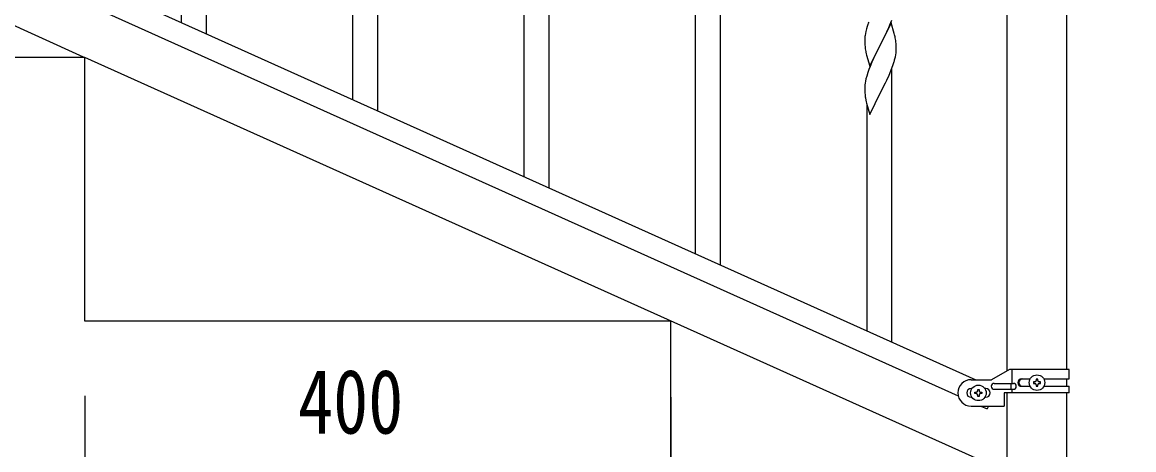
# Model space of a CAD drawing. Units: millimetres, scale not verified. Extents: x -4143 to 4140, y -2900 to 2898.
# Drawn here: x 2712 to 3471, y -1860 to -1568 of the extents above; entities that cross this region are included whole.
import ezdxf
from ezdxf.enums import TextEntityAlignment as Align

# ---------------------------------------------------------------- set-up
doc = ezdxf.new("R2010")
doc.units = ezdxf.units.MM
doc.header["$LTSCALE"] = 10
doc.layers.add('0-3_YKK_A1', color=4, linetype='Continuous')
doc.layers.add('0-4_YKK_D', color=6, linetype='Continuous')
doc.styles.add('ＭＳ ゴシック', font='')
doc.styles.get('ＭＳ ゴシック').set_extended_font_data('MS Gothic')

msp = doc.modelspace()

# ---------------------------------------------------------------- linework, layer by layer
at = {"layer": '0-3_YKK_A1'}
for p, q in [((3384.64, -1806.31), (3384.64, -1222.5)), ((3425.14, -1222.5), (3425.14, -1805.52)), ((2820.89, -1568.47), (2820.89, -1316.25)), ((2837.89, -1576.12), (2837.89, -1316.25)), ((2954.89, -1628.78), (2954.89, -1441.99)), ((2937.89, -1621.12), (2937.89, -1466.73)), ((3171.89, -1726.44), (3171.89, -1474.22)), ((3188.89, -1734.09), (3188.89, -1474.22)), ((3071.89, -1681.43), (3071.89, -1494.64)), ((2658.66, -1495.46), (3363.16, -1812.52)), ((2646.61, -1506.48), (3351.12, -1823.55)), ((3054.89, -1673.78), (3054.89, -1519.39)), ((3305.89, -1786.74), (3305.89, -1599.95)), ((3298.06, -1616.42), (3297.9, -1616.75)), ((3288.89, -1779.09), (3288.89, -1624.7)), ((3386.01, -1805.52), (3373.89, -1812.52)), ((3426.89, -1805.52), (3386.01, -1805.52)), ((3387.92, -1815.02), (3387.92, -1805.52)), ((3426.89, -1812.02), (3426.89, -1805.52)), ((3359.89, -1812.52), (3373.89, -1812.52)), ((3394.29, -1812.02), (3400.22, -1812.02)), ((3409.56, -1812.02), (3426.89, -1812.02)), ((3425.14, -1812.02), (3425.14, -1817.02)), ((3360.52, -1818.52), (3359.89, -1818.52)), ((3369.89, -1818.52), (3369.26, -1818.52)), ((3375.69, -1815.02), (3388.77, -1815.02)), ((3375.69, -1819.02), (3388.77, -1819.02)), ((3387.36, -1819.02), (3387.36, -1815.02)), ((3387.92, -1821.52), (3387.92, -1819.02)), ((3394.29, -1817.02), (3400.21, -1817.02)), ((3403.45, -1814.04), (3402.49, -1814.04)), ((3406.33, -1815), (3407.29, -1815)), ((3409.56, -1817.02), (3426.89, -1817.02)), ((3426.89, -1821.52), (3426.89, -1817.02)), ((3360.52, -1824.52), (3359.89, -1824.52)), ((3363.45, -1822), (3362.49, -1822)), ((3366.33, -1821.04), (3367.29, -1821.04)), ((3369.89, -1824.52), (3369.26, -1824.52)), ((3382.39, -1821.52), (3382.39, -1830.52)), ((3426.89, -1821.52), (3382.39, -1821.52)), ((3384.64, -1952.5), (3384.64, -1821.52)), ((3425.14, -1821.52), (3425.14, -1952.5)), ((3359.89, -1830.52), (3382.39, -1830.52)), ((3366.61, -1830.52), (3370.93, -1832.46)), ((3371.8, -1830.52), (3370.93, -1832.46))]:
    msp.add_line(p, q, dxfattribs=at)
for points in [[(3287.39, -1578.68), (3287.35, -1579.49), (3287.34, -1579.89), (3287.36, -1581.75), (3287.39, -1582.76), (3287.44, -1583.7), (3287.54, -1585.14), (3287.69, -1586.45), (3287.83, -1587.44), (3288.01, -1588.4), (3288.11, -1588.87), (3288.32, -1589.81), (3288.57, -1590.76), (3290.84, -1598.41), (3298.06, -1583.55), (3298.23, -1583.22), (3300.16, -1579.42), (3301.67, -1576.32), (3302.34, -1574.91), (3303.68, -1571.99), (3304.54, -1569.98), (3305.76, -1566.95)], [(3305.29, -1568.69), (3298.06, -1583.55), (3297.9, -1583.88), (3295.55, -1588.54), (3293.79, -1592.19), (3293.34, -1593.15), (3292.23, -1595.61), (3290.96, -1598.63), (3290.17, -1600.66), (3289.45, -1602.68), (3288.66, -1605.16), (3288.14, -1607.08), (3287.83, -1608.48), (3287.59, -1609.83), (3287.43, -1611.13), (3287.37, -1611.96), (3287.34, -1612.76), (3287.36, -1614.62), (3287.39, -1615.63), (3287.44, -1616.57), (3287.54, -1618.01), (3287.69, -1619.32)], [(3308.02, -1578.23), (3307.68, -1576.82), (3307.49, -1576.09), (3305.29, -1568.69)], [(3288.96, -1571.3), (3288.52, -1572.77), (3288.03, -1574.68), (3287.74, -1576.07), (3287.52, -1577.4)], [(3308.76, -1588.02), (3308.78, -1587.22), (3308.78, -1586.07), (3308.73, -1584.34), (3308.67, -1583.1), (3308.56, -1581.69)], [(3554.89, -1952.5), (2754.89, -1592.5), (2354.89, -1592.5)], [(3154.89, -1772.5), (2754.89, -1772.5), (2754.89, -1592.5)], [(3307.87, -1593.37), (3308.2, -1591.95), (3308.47, -1590.59), (3308.66, -1589.27)], [(3288.06, -1621.5), (3288.32, -1622.68), (3288.57, -1623.63), (3290.84, -1631.28), (3298.06, -1616.42), (3298.23, -1616.09), (3299.95, -1612.7), (3301.45, -1609.65), (3302.34, -1607.78), (3303.89, -1604.36), (3304.33, -1603.36), (3305.37, -1600.83), (3306.5, -1597.8), (3307.17, -1595.8)], [(3554.89, -1952.5), (3154.89, -1952.5), (3154.89, -1772.5)], [(3405.37, -1813.08), (3405.37, -1812.12), (3404.41, -1812.12), (3404.41, -1813.08)], [(3364.41, -1820.08), (3364.41, -1819.12), (3365.37, -1819.12), (3365.37, -1820.08)], [(3402.49, -1814.04), (3402.49, -1815), (3403.45, -1815)], [(3404.41, -1815.96), (3404.41, -1816.92), (3405.37, -1816.92), (3405.37, -1815.96)], [(3407.29, -1815), (3407.29, -1814.04), (3406.33, -1814.04)], [(3362.49, -1822), (3362.49, -1821.04), (3363.45, -1821.04)], [(3365.37, -1822.96), (3365.37, -1823.92), (3364.41, -1823.92), (3364.41, -1822.96)], [(3367.29, -1821.04), (3367.29, -1822), (3366.33, -1822)]]:
    msp.add_lwpolyline(points, dxfattribs=at)
for centre in [(3404.89, -1814.52), (3364.89, -1821.52)]:
    msp.add_circle(centre, 5.3, dxfattribs=at)
for centre, radius, start, end in [((3364.59, -1595.55), 79.42, 159.93435, 162.22611), ((3319.33, -1581.29), 32.04, 173.03232, 175.32407), ((3266.55, -1586.94), 42.37, 9.56725, 11.859), ((3263.7, -1586.54), 45.12, 6.17603, 8.46779), ((3277.34, -1586.02), 31.49, 354.07159, 356.36334), ((3246.77, -1577.08), 63.23, 342.78424, 345.07599), ((3342.29, -1611.16), 55.21, 188.49987, 190.79162), ((3359.89, -1821.52), 9, 90, 270), ((3394.29, -1814.52), 2.5, 90, 270), ((3395.04, -1814.52), 2.5, 90, 270), ((3403.45, -1813.08), 0.96, 270, 0), ((3406.33, -1813.08), 0.96, 180, 270), ((3359.89, -1821.52), 3, 90, 270), ((3363.45, -1820.08), 0.96, 270, 0), ((3366.33, -1820.08), 0.96, 180, 270), ((3369.89, -1821.52), 3, 270, 90), ((3375.69, -1817.02), 2, 90, 270), ((3388.77, -1817.02), 2, 270, 90), ((3403.45, -1815.96), 0.96, 0, 90), ((3406.33, -1815.96), 0.96, 90, 180), ((3363.45, -1822.96), 0.96, 0, 90), ((3366.33, -1822.96), 0.96, 90, 180)]:
    msp.add_arc(centre, radius, start, end, dxfattribs=at)
at = {"layer": '0-4_YKK_D'}
for p, q in [((2753.98, -1592.09), (2389.37, -1428.02)), ((2754.89, -1823.5), (2754.89, -1873.5)), ((3154.89, -1824.5), (3154.89, -1873.5))]:
    msp.add_line(p, q, dxfattribs=at)

# ---------------------------------------------------------------- texts
at = {"layer": '0-4_YKK_D', "style": 'ＭＳ ゴシック', "width": 0.8}
msp.add_text('400', height=43.99, dxfattribs=at).set_placement((2900.49, -1862.5), align=Align.BOTTOM_LEFT)

doc.saveas('drawing.dxf')
